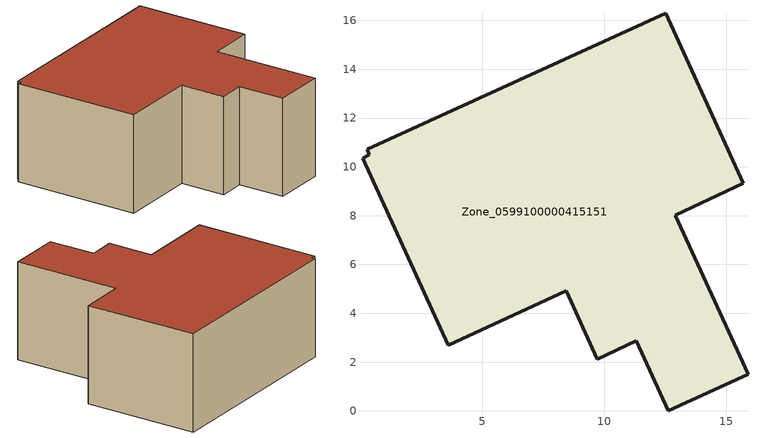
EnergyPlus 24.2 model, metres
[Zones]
Zone_0599100000415151
 floor ground (C_G): 0.39,10.49 0.29,10.72 12.53,16.3 15.71,9.34 12.91,8.01 15.9,1.51 12.64,0 11.31,2.87 9.72,2.12 8.46,4.93 3.62,2.69 0.1,10.36 z0
 wall outside (C_F): 8.46,4.93 9.72,2.12 11.31,2.87 12.64,0 15.9,1.51 12.91,8.01 15.71,9.34 12.53,16.3 0.29,10.72 0.39,10.49 0.1,10.36 3.62,2.69 8.46,4.93 z0:6.55
 roof outside (C_R): 0.39,10.49 0.1,10.36 3.62,2.69 8.46,4.93 9.72,2.12 11.31,2.87 12.64,0 15.9,1.51 12.91,8.01 15.71,9.34 12.53,16.3 0.29,10.72 z6.55
[BUILDING]
Pand.0599100000415151: North Axis=0; Terrain=City; Loads Convergence Tolerance Value=0.04; Temperature Convergence Tolerance Value=0.4; Solar Distribution=FullExterior; Maximum Number of Warmup Days=25; Minimum Number of Warmup Days=1
[Site:Location]
Rotterdam.The.Hague.AP_ZH_NLD Design_Conditions: Latitude=51.96; Longitude=4.45; Time Zone=1; Elevation=-4.5
[SITE:GROUNDTEMPERATURE:BUILDINGSURFACE]
18, 18, 18, 18, 18, 18, 18, 18, 18, 18, 18, 18
[MATERIAL] Thermal Absorptance=0.9; Solar Absorptance=0.7; Visible Absorptance=0.7
Name | Roughness | Thickness | Conductivity | Density | Specific Heat
G.D.1992-2005 | MediumSmooth | 0.15 | 0.06 | 540 | 1210
F.D.1992-2005 | Rough | 0.3 | 0.12 | 1920 | 840
R.D.1992-2005 | MediumRough | 0.2 | 0.08 | 1500 | 1000
[CONSTRUCTION]
C_G: G.D.1992-2005
C_F: F.D.1992-2005
C_R: R.D.1992-2005
[ZONE]
Zone_0599100000415151: Type=1; Multiplier=1; Ceiling Height=Autocalculate; Volume=Autocalculate; Floor Area=autocalculate; Part of Total Floor Area=Yes
[ZONEINFILTRATION:DESIGNFLOWRATE]
Infil_Zone_0599100000415151: Zone or ZoneList or Space or SpaceList=Zone_0599100000415151; Schedule=AlwaysOn; Design Flow Rate Calculation Method=Flow/Area; Flow Rate per Floor Area=0.0021; Constant Term Coefficient=1; Temperature Term Coefficient=0; Velocity Term Coefficient=0; Velocity Squared Term Coefficient=0
[HVACTEMPLATE:ZONE:IDEALLOADSAIRSYSTEM]
Zone_0599100000415151: Maximum Heating Supply Air Temperature=50; Minimum Cooling Supply Air Temperature=13; Maximum Heating Supply Air Humidity Ratio=0.0156; Minimum Cooling Supply Air Humidity Ratio=0.0077; Heating Limit=NoLimit; Cooling Limit=NoLimit; Dehumidification Control Type=ConstantSensibleHeatRatio; Cooling Sensible Heat Ratio=0.7; Dehumidification Setpoint=60; Humidification Control Type=None; Humidification Setpoint=30; Outdoor Air Method=None; Outdoor Air Flow Rate per Person=0.00944; Outdoor Air Flow Rate per Zone Floor Area=0; Outdoor Air Flow Rate per Zone=0; Demand Controlled Ventilation Type=None; Outdoor Air Economizer Type=NoEconomizer; Heat Recovery Type=None; Sensible Heat Recovery Effectiveness=0.7; Latent Heat Recovery Effectiveness=0.65
[ZONECONTROL:THERMOSTAT]
ThermostatControl_Zone_0599100000415151: Zone or ZoneList=Zone_0599100000415151; Control Type Schedule=DualSetpointControlType; Control 1=Thermostat_Zone_0599100000415151; Temperature Difference Between Cutout And Setpoint=0
[THERMOSTATSETPOINT:DUALSETPOINT]
Thermostat_Zone_0599100000415151: Heating Setpoint Temperature Schedule=HeatingSetpoint_Zone_0599100000415151; Cooling Setpoint Temperature Schedule=CoolingSetpoint_Zone_0599100000415151
[SCHEDULE:COMPACT]
HeatingSetpoint_Zone_0599100000415151: Through: 12/31, For: AllDays, Until: 24:00, 21
CoolingSetpoint_Zone_0599100000415151: Through: 12/31, For: AllDays, Until: 24:00, 24
DualSetpointControlType: Through: 12/31, For: AllDays, Until: 24:00, 4
AlwaysOn: Through: 12/31, For: AllDays, Until: 24:00, 1
